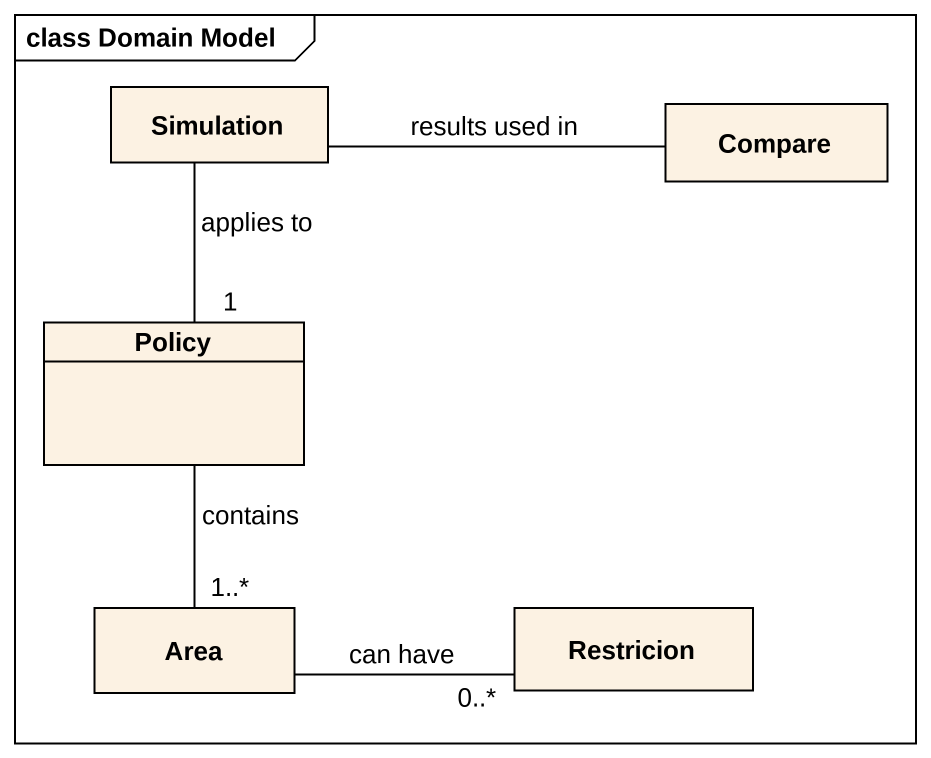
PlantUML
@startuml
mainframe class Domain Model
hide circle
hide empty members
class Simulation
class Compare
class Policy
class Area
class Restricion
Simulation -right- Compare : results used in
Simulation -- "1" Policy : applies to
Policy -- "1..*" Area : contains
Area -right- "0..*" Restricion : can have
@enduml
